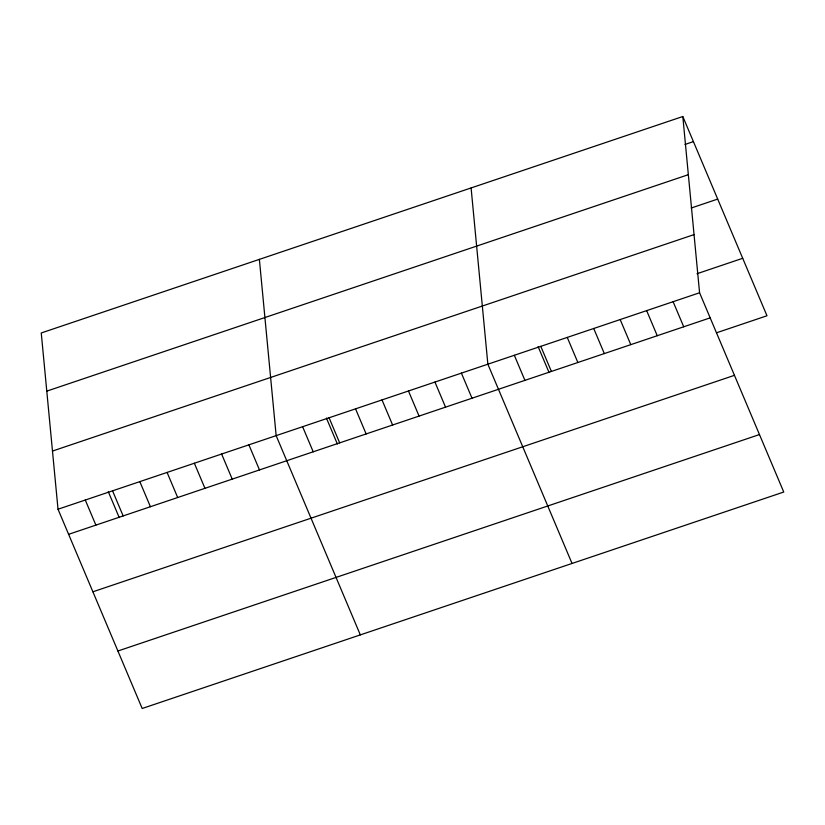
<?xml version="1.0" encoding="UTF-8"?>
<svg xmlns="http://www.w3.org/2000/svg" width="825" height="825" viewBox="0 0 825 825"><rect width="100%" height="100%" fill="white"/><g stroke="black" fill="none" stroke-linecap="round" stroke-linejoin="round"><path stroke-width="1.24" d="M682.811 116.511L41.25 332.97L58.018 509.231L142.189 708.489L783.75 492.03L699.579 292.772L682.811 116.511L766.982 315.769L716.461 332.815M684.987 144.447L693.413 141.611M46.788 391.132L688.349 174.683M691.226 208.013L717.688 199.083M52.48 451.058L694.042 234.609M696.991 273.725L742.706 258.297M58.018 509.231L699.579 292.772M68.619 534.322L710.181 317.862M92.895 591.793L734.456 375.334M117.913 651.007L759.474 434.558M673.118 301.702L683.719 326.793M646.656 310.623L657.247 335.723M620.183 319.553L630.785 344.654M593.722 328.484L604.323 353.574M567.26 337.415L577.861 362.505M540.798 346.345L551.389 371.436M538.127 346.634L549.079 372.549M514.326 355.276L524.927 380.366M572.034 563.454L487.864 364.196L471.096 187.945M461.402 373.127L472.003 398.217M434.94 382.058L445.531 407.148M408.468 390.988L419.069 416.078M382.006 399.919L392.607 425.009M355.544 408.839L366.145 433.94M329.082 417.77L339.673 442.87M326.411 418.069L337.363 443.984M302.61 426.7L313.211 451.791M360.319 634.889L276.148 435.631L259.38 259.38M248.882 444.83L259.483 469.92M221.616 454.028L232.217 479.119M194.349 463.227L204.951 488.317M167.083 472.426L177.684 497.527M139.817 481.625L150.418 506.725M112.551 490.823L123.152 515.924M108.281 491.659L119.233 517.584M85.284 500.022L95.886 525.123"/></g></svg>
